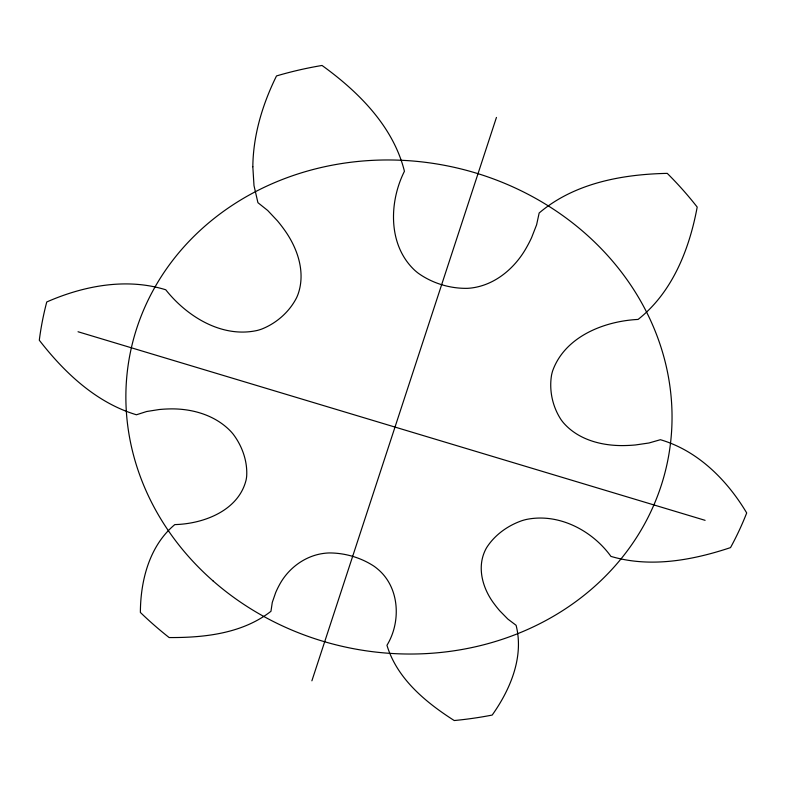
<?xml version="1.0" encoding="UTF-8"?>
<svg xmlns="http://www.w3.org/2000/svg" width="786" height="786" viewBox="0 0 786 786"><rect width="100%" height="100%" fill="white"/><g stroke="black" fill="none" stroke-linecap="round" stroke-linejoin="round"><path stroke-width="1.18" d="M311.885 680.814L496.447 117.419M78.04 331.751L705.101 520.332M252.827 166.75L253.996 185.594L257.926 202.68L267.692 210.471L277.409 220.807A135.831 121.417 31.3 0 1 283.884 229.139C297.157 247.236 305.744 271.327 298.307 293.483A51.925 47.465 28.9 0 1 296.528 297.845C289.297 311.954 276.505 323.203 261.807 329.039A51.768 47.131 28.8 0 1 257.189 330.464C221.976 338.275 186.921 316.542 165.758 289.779C126.497 277.576 83.64 285.77 46.757 301.971A366.443 329.688 11.1 0 0 39.3 340.22C64.413 372.633 96.314 402.805 136.44 414.772L146.658 411.51L159.106 409.545A124.915 105.491 20.9 0 1 168.695 408.936C190.851 408.219 214.323 414.595 230.18 430.767A48.604 41.884 22.5 0 1 233.304 434.324C242.206 446.134 247.551 461.176 246.686 476.041A48.408 41.609 21.9 0 1 246.057 480.167C238.374 510.802 203.427 523.879 174.806 524.596C149.409 545.759 140.498 580.579 140.38 612.451A366.443 329.688 11.1 0 0 169.147 637.554C204.252 637.76 242.412 633.595 270.964 611.292L272.29 602.381L275.68 592.575A120.965 100.608 9.5 0 1 279.099 585.482C288.03 568.298 305.322 555.417 324.746 553.275A46.492 39.094 12.5 0 1 329.354 552.941C344.975 552.961 360.754 557.549 373.841 566.097A46.472 39.064 11.9 0 1 377.427 568.848C399.72 587.103 401.332 621.746 386.958 645.286C397.018 678.74 425.815 702.409 454.229 720.536A366.443 329.688 11.1 0 0 492.193 715.063C510.31 689.558 524.154 656.89 516.097 625.292L507.864 619.083L499.778 610.83A127.676 109.107 -1.8 0 1 494.423 604.149C483.135 589.461 476.827 568.818 484.824 551.163A47.759 40.734 2.3 0 1 486.75 547.459C494.885 534.785 507.953 525.49 522.101 520.617A47.936 40.97 1.7 0 1 526.699 519.389C558.875 512.914 592.33 530.55 610.928 556.39C650.228 568.042 692.456 560.3 730.518 547.606A366.443 329.688 11.1 0 0 746.7 512.953C727.168 480.128 697.83 450.653 660.397 439.708L648.981 442.99L635.53 444.955A138.415 126.497 -11 0 1 625.371 445.544C603.226 446.183 579.144 440.396 563.906 423.3A51.159 45.912 -5.9 0 1 561.037 419.636C552.597 406.804 549.031 390.583 551.497 375.413A51.345 46.266 -6.2 0 1 552.637 370.894C564.879 336.555 604.228 321.101 638.085 319.43C672.472 292.333 689.45 249.005 697.192 207.072A366.443 329.688 11.1 0 0 667.255 173.372C622.345 174.266 574.271 183.079 539.157 212.996L536.602 224.806L531.591 237.647A140.841 136.027 21.2 0 1 526.885 246.833C515.695 267.289 496.153 284.434 472.524 287.843A52.79 50.343 5.3 0 1 467.375 288.334C450.093 288.668 432.526 283.343 418.407 273.332A52.8 50.402 7.8 0 1 414.477 270.06C387.871 244.927 388.972 202.022 404.436 171.269C393.295 126.389 358.455 91.746 322.034 65.464A366.443 329.688 11.1 0 0 276.505 75.937C262.573 104.145 253.161 135.113 252.827 166.75M213.124 580.972A274.078 245.93 11.1 0 0 665.172 471.885A274.078 245.93 11.1 0 0 318.556 168.135A274.078 245.93 11.1 0 0 213.124 580.972"/></g></svg>
